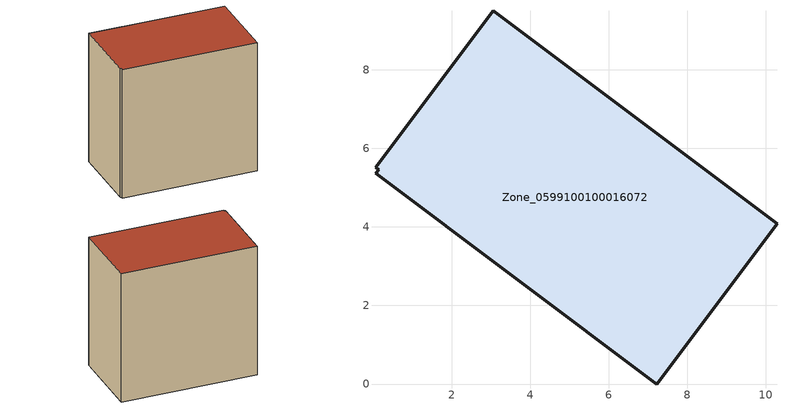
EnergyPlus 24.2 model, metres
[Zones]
Zone_0599100100016072
 floor ground (C_G): 7.22,0 0.06,5.37 0.15,5.46 0.07,5.52 3.06,9.49 10.28,4.08 z0
 wall outside (C_F): 7.22,0 10.28,4.08 3.06,9.49 0.07,5.52 0.15,5.46 0.06,5.37 7.22,0 z0:8.94
 roof outside (C_R): 0.06,5.37 7.22,0 10.28,4.08 3.06,9.49 0.07,5.52 0.15,5.46 z8.94
[BUILDING]
Pand.0599100100016072: North Axis=0; Terrain=City; Loads Convergence Tolerance Value=0.04; Temperature Convergence Tolerance Value=0.4; Solar Distribution=FullExterior; Maximum Number of Warmup Days=25; Minimum Number of Warmup Days=1
[Site:Location]
Rotterdam.The.Hague.AP_ZH_NLD Design_Conditions: Latitude=51.96; Longitude=4.45; Time Zone=1; Elevation=-4.5
[SITE:GROUNDTEMPERATURE:BUILDINGSURFACE]
18, 18, 18, 18, 18, 18, 18, 18, 18, 18, 18, 18
[MATERIAL] Thermal Absorptance=0.9; Solar Absorptance=0.7; Visible Absorptance=0.7
Name | Roughness | Thickness | Conductivity | Density | Specific Heat
G.TI.2015-2018 | MediumSmooth | 0.15 | 0.0428571 | 540 | 1210
F.TI.2015-2018 | Rough | 0.3 | 0.0666667 | 1920 | 840
R.TI.2015-2018 | MediumRough | 0.2 | 0.0333333 | 1500 | 1000
[CONSTRUCTION]
C_G: G.TI.2015-2018
C_F: F.TI.2015-2018
C_R: R.TI.2015-2018
[ZONE]
Zone_0599100100016072: Type=1; Multiplier=1; Ceiling Height=Autocalculate; Volume=Autocalculate; Floor Area=autocalculate; Part of Total Floor Area=Yes
[ZONEINFILTRATION:DESIGNFLOWRATE]
Infil_Zone_0599100100016072: Zone or ZoneList or Space or SpaceList=Zone_0599100100016072; Schedule=AlwaysOn; Design Flow Rate Calculation Method=Flow/Area; Flow Rate per Floor Area=0.0015; Constant Term Coefficient=1; Temperature Term Coefficient=0; Velocity Term Coefficient=0; Velocity Squared Term Coefficient=0
[HVACTEMPLATE:ZONE:IDEALLOADSAIRSYSTEM]
Zone_0599100100016072: Maximum Heating Supply Air Temperature=50; Minimum Cooling Supply Air Temperature=13; Maximum Heating Supply Air Humidity Ratio=0.0156; Minimum Cooling Supply Air Humidity Ratio=0.0077; Heating Limit=NoLimit; Cooling Limit=NoLimit; Dehumidification Control Type=ConstantSensibleHeatRatio; Cooling Sensible Heat Ratio=0.7; Dehumidification Setpoint=60; Humidification Control Type=None; Humidification Setpoint=30; Outdoor Air Method=None; Outdoor Air Flow Rate per Person=0.00944; Outdoor Air Flow Rate per Zone Floor Area=0; Outdoor Air Flow Rate per Zone=0; Demand Controlled Ventilation Type=None; Outdoor Air Economizer Type=NoEconomizer; Heat Recovery Type=None; Sensible Heat Recovery Effectiveness=0.7; Latent Heat Recovery Effectiveness=0.65
[ZONECONTROL:THERMOSTAT]
ThermostatControl_Zone_0599100100016072: Zone or ZoneList=Zone_0599100100016072; Control Type Schedule=DualSetpointControlType; Control 1=Thermostat_Zone_0599100100016072; Temperature Difference Between Cutout And Setpoint=0
[THERMOSTATSETPOINT:DUALSETPOINT]
Thermostat_Zone_0599100100016072: Heating Setpoint Temperature Schedule=HeatingSetpoint_Zone_0599100100016072; Cooling Setpoint Temperature Schedule=CoolingSetpoint_Zone_0599100100016072
[SCHEDULE:COMPACT]
HeatingSetpoint_Zone_0599100100016072: Through: 12/31, For: AllDays, Until: 24:00, 21
CoolingSetpoint_Zone_0599100100016072: Through: 12/31, For: AllDays, Until: 24:00, 24
DualSetpointControlType: Through: 12/31, For: AllDays, Until: 24:00, 4
AlwaysOn: Through: 12/31, For: AllDays, Until: 24:00, 1
